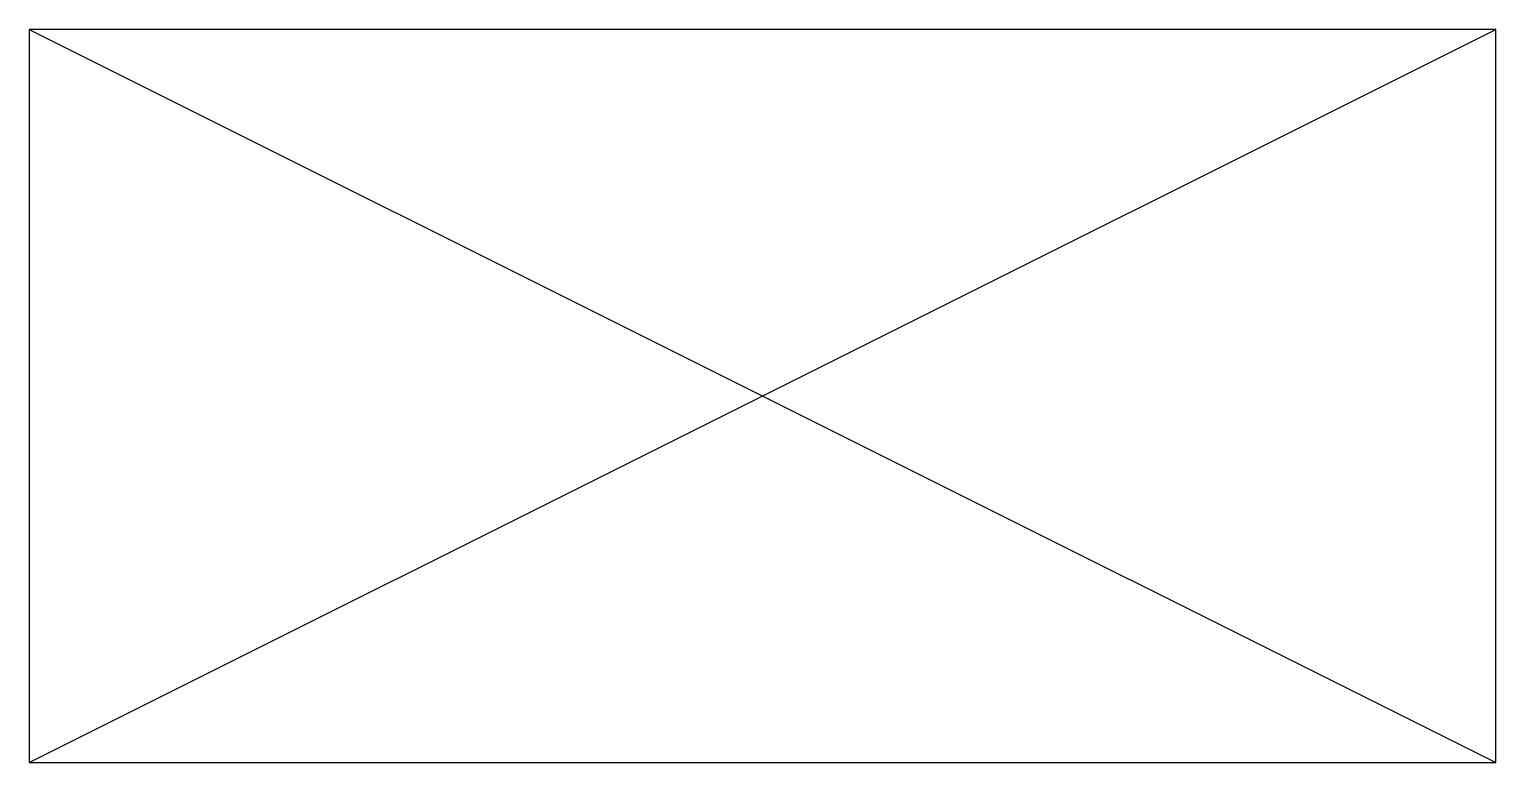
# Model space of a CAD drawing. Header units: metres. Extents: x -0.125 to 0.125, y -0.063 to 0.063.
import ezdxf

# ---------------------------------------------------------------- set-up
doc = ezdxf.new("R2010")
doc.units = ezdxf.units.M

# ---------------------------------------------------------------- blocks, each defined once
blk = doc.blocks.new('EQPBX')
at = {"layer": 'EQP'}
for p, q in [((-0.125, 0.0625), (-0.125, -0.0625)), ((0.125, 0.0625), (-0.125, 0.0625)), ((-0.125, 0.0625), (0.125, -0.0625)), ((-0.125, -0.0625), (0.125, 0.0625)), ((0.125, -0.0625), (0.125, 0.0625)), ((-0.125, -0.0625), (0.125, -0.0625))]:
    blk.add_line(p, q, dxfattribs=at)

msp = doc.modelspace()

# ---------------------------------------------------------------- block references
msp.add_blockref('EQPBX', (0, 0))

doc.saveas('drawing.dxf')
